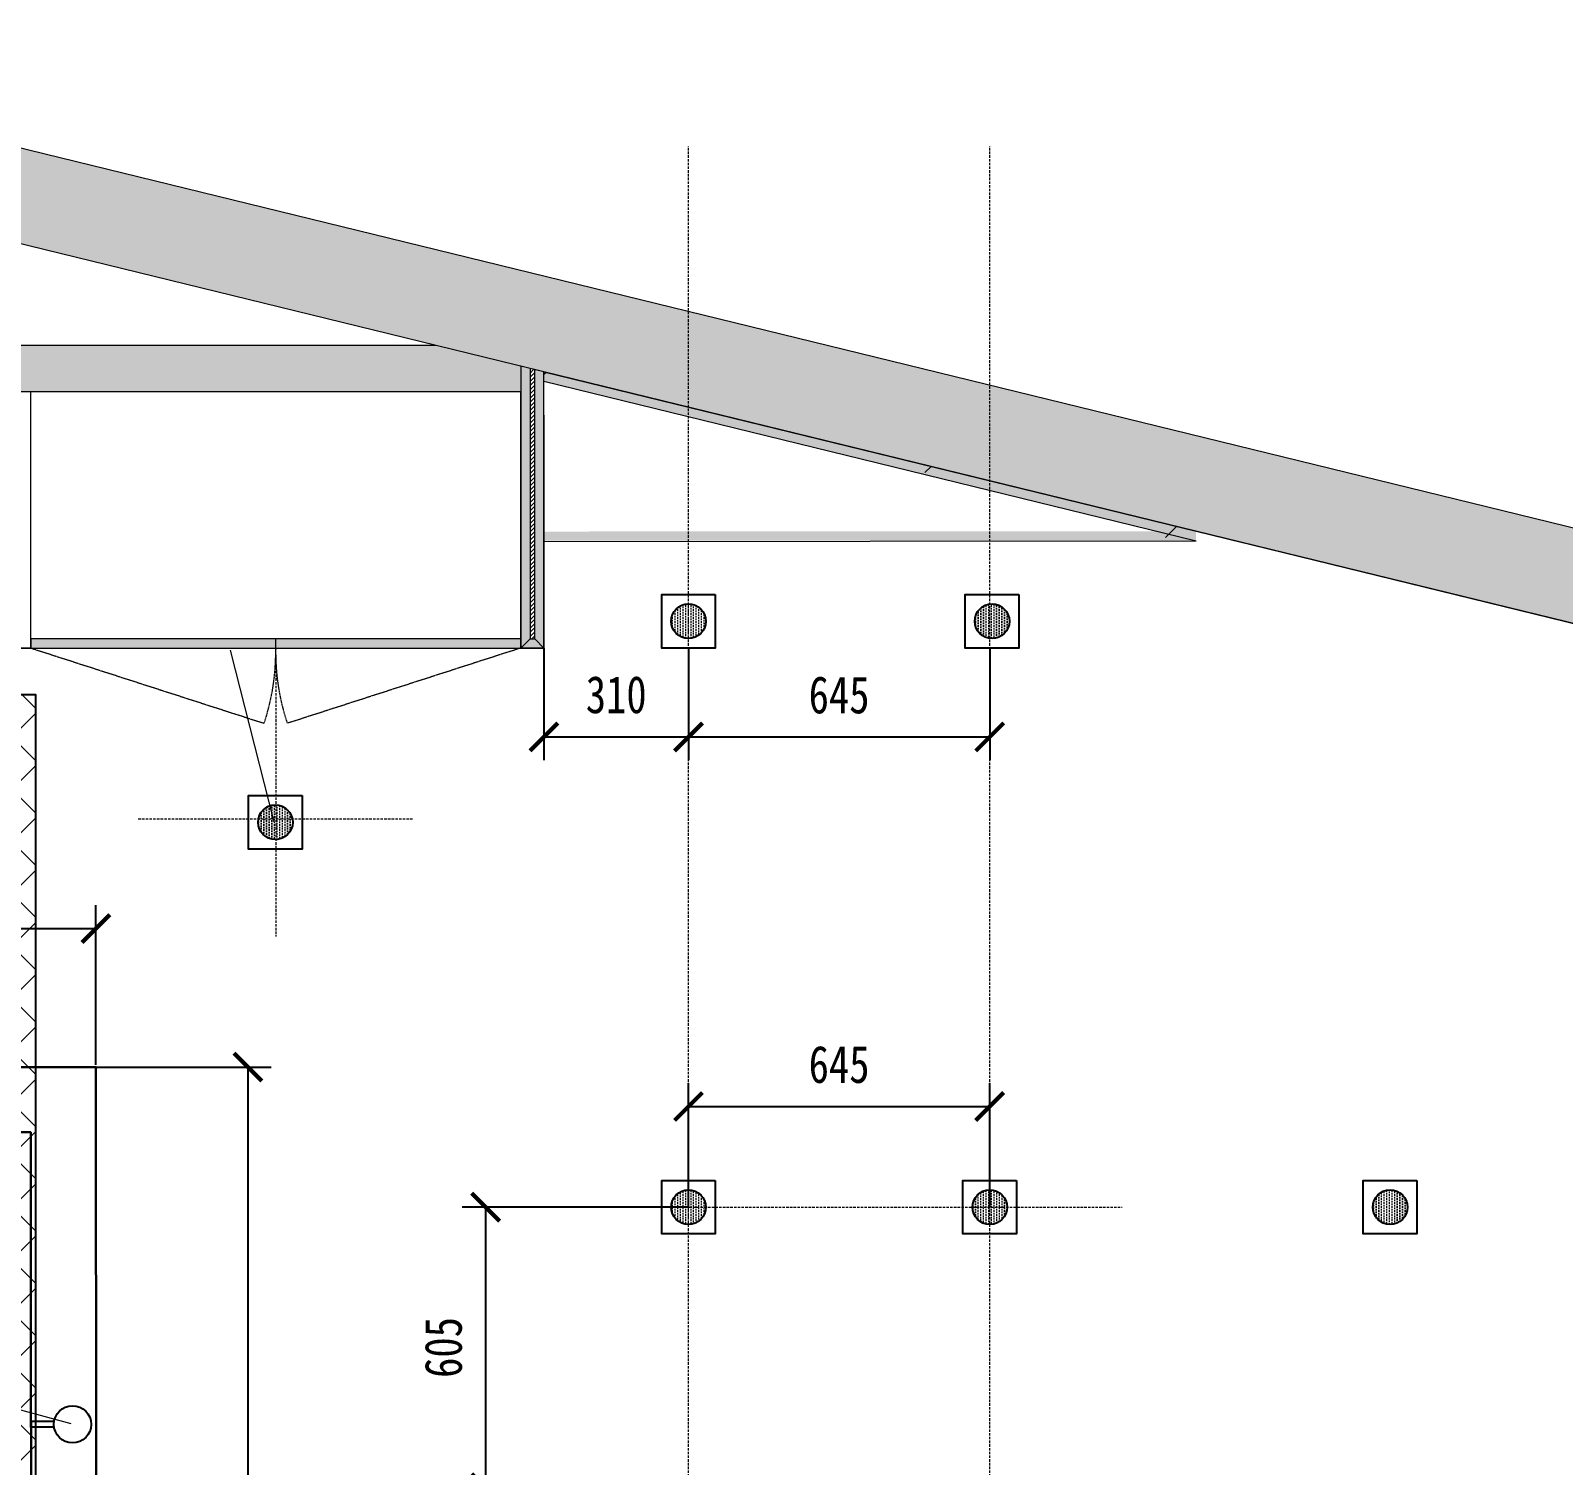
# Model space of a CAD drawing. Header units: millimetres. Extents: x 346472 to 732256, y -34068 to -15883.
# Drawn here: x 539767 to 543058, y -25507 to -22426 of the extents above; entities that cross this region are included whole.
import ezdxf

# ---------------------------------------------------------------- set-up
doc = ezdxf.new("R2010")
doc.units = ezdxf.units.MM
doc.header["$LTSCALE"] = 7
doc.header["$PDMODE"] = 3
doc.linetypes.add('022587.3-C-STRM$0$HIDDEN', pattern=[114.300229, 76.200152, -38.100076])
doc.linetypes.add('DASH', pattern=[0.35, 0.25, -0.1])
doc.layers.get('0').update_dxf_attribs({"lineweight": 0})
for name, color, linetype, lineweight in [('EA7 FLOOR', 253, 'Continuous', 5), ('EA7 furniture', 7, 'Continuous', 5), ('LD_pointing', 30, 'Continuous', 15), ('LIGHT BEAMS', 1, 'Continuous', 20), ('LIGHTING LAY OUT', 1, 'Continuous', 18), ('materials', 1, 'Continuous', 40), ('QUOTE', 251, 'Continuous', 5)]:
    doc.layers.add(name, color=color, linetype=linetype, lineweight=lineweight)
for name, color, linetype in [('LD_light', 253, 'Continuous'), ('WALL', 7, 'Continuous'), ('walls', 7, 'Continuous')]:
    doc.layers.add(name, color=color, linetype=linetype)
doc.styles.add('DIM_FONT', font='', dxfattribs={"width": 0.8})
doc.styles.get('DIM_FONT').set_extended_font_data('SimHei')
doc.dimstyles.new('DIMN100', dxfattribs={"dimtxt": 80, "dimasz": 60, "dimexe": 50, "dimexo": 0, "dimgap": 50, "dimtad": 1, "dimdec": 0, "dimrnd": 5, "dimzin": 0, "dimdsep": 46, "dimtxsty": 'DIM_FONT', "dimblk": 'ARCHTICK', "dimcen": 1, "dimclrd": 256, "dimclre": 256, "dimclrt": 256, "dimadec": 0, "dimazin": 0, "dimtfac": 1, "dimtdec": 0, "dimtix": 1, "dimtmove": 2, "dimatfit": 3, "dimldrblk": '_DIMX', "dimfxl": 250, "dimtolj": 1, "dimtzin": 0, "dimarcsym": 0})

# ---------------------------------------------------------------- blocks, each defined once
blk = doc.blocks.new('VIVO-M_F')
at = {"layer": 'LD_light', "color": 1}
for p, q in [((10141.08, -318.12), (10141.08, -312.06)), ((10141.08, -312.06), (10142.58, -312.06)), ((10142.58, -318.12), (10142.58, -312.06))]:
    blk.add_line(p, q, dxfattribs=at)
blk.add_circle((10141.83, -323.06), 5, dxfattribs=at)
blk = doc.blocks.new('Single Rec_1')
at = {"layer": 'LD_light'}
h = blk.add_hatch(dxfattribs=at)
h.set_pattern_fill('DOTS', color=1, scale=10, style=0)
h.set_pattern_definition([(0, (-51.6286, 0), (0.3125, 0.625), [0, -0.625])])
h.paths.add_polyline_path([(10111.94, -501.53, 1), (10103.73, -501.53, 1)])
at = {"layer": 'LD_light', "color": 1}
blk.add_lwpolyline([(10101.49, -495.18), (10114.19, -495.18), (10114.19, -507.88), (10101.49, -507.88)], close=True, dxfattribs=at)
blk.add_circle((10107.84, -501.53), 4.11, dxfattribs=at)
blk = doc.blocks.new('_ArchTick')
at = {"color": 0, "linetype": 'ByBlock', "const_width": 0.15}
blk.add_lwpolyline([(-0.5, -0.5), (0.5, 0.5)], dxfattribs=at)
blk = doc.blocks.new('*D151')
at = {"layer": 'Defpoints', "color": 0, "lineweight": 5, "transparency": 16777216}
for p in [(539907.2, -24354.3), (539907.2, -24647, -0.2), (533527.3, -24651.8)]:
    blk.add_point(p, dxfattribs=at)
at = {"layer": 'QUOTE', "lineweight": -2, "transparency": 16777216}
for p, q in [((533527.3, -24651.8), (533527.3, -24304.3)), ((539907.2, -24647), (539907.2, -24304.3)), ((533527.3, -24354.3), (539907.2, -24354.3))]:
    blk.add_line(p, q, dxfattribs=at)
at = {"layer": 'QUOTE', "lineweight": -2, "transparency": 16777216, "xscale": 60, "yscale": 60, "zscale": 60, "rotation": 180}
blk.add_blockref('_ArchTick', (533527.3, -24354.3), dxfattribs=at)
at = {"layer": 'QUOTE', "lineweight": -2, "transparency": 16777216, "xscale": 60, "yscale": 60, "zscale": 60}
blk.add_blockref('_ArchTick', (539907.2, -24354.3), dxfattribs=at)
at = {"layer": 'QUOTE', "lineweight": 5, "transparency": 16777216, "insert": (536717.3, -24263.9), "char_height": 80, "attachment_point": 5, "style": 'DIM_FONT'}
blk.add_mtext('\\A1;6380', dxfattribs=at)
blk = doc.blocks.new('_DIMX')
blk.add_line((-150, 0), (150, 0))
at = {"const_width": 50}
blk.add_lwpolyline([(-70, -70), (70, 70)], dxfattribs=at)
blk = doc.blocks.new('*D152')
at = {"layer": 'Defpoints', "color": 0, "lineweight": 5, "transparency": 16777216}
for p in [(539907.1, -24651.8, -0.2), (539909.3, -27331.2, -0.2), (540233.7, -27331.2)]:
    blk.add_point(p, dxfattribs=at)
at = {"layer": 'QUOTE', "lineweight": -2, "transparency": 16777216}
for p, q in [((539907.1, -24651.8), (540283.7, -24651.8)), ((540233.7, -24651.8), (540233.7, -27331.2)), ((539909.3, -27331.2), (540283.7, -27331.2))]:
    blk.add_line(p, q, dxfattribs=at)
at = {"layer": 'QUOTE', "lineweight": -2, "transparency": 16777216, "xscale": 60, "yscale": 60, "zscale": 60}
for p, rotation in [((540233.7, -24651.8), 90), ((540233.7, -27331.2), 270)]:
    blk.add_blockref('_ArchTick', p, dxfattribs=dict(at, rotation=rotation))
at = {"layer": 'QUOTE', "lineweight": 5, "transparency": 16777216, "insert": (540143.3, -25991.5), "char_height": 80, "attachment_point": 5, "rotation": 90, "style": 'DIM_FONT'}
blk.add_mtext('\\A1;2680', dxfattribs=at)
blk = doc.blocks.new('*D129')
at = {"layer": 'Defpoints', "color": 0, "lineweight": 5, "transparency": 16777216}
for p in [(541179.7, -24952.7), (540744.1, -25555.3), (541169.5, -25555.3)]:
    blk.add_point(p, dxfattribs=at)
at = {"layer": 'QUOTE', "lineweight": -2, "transparency": 16777216}
for p, q in [((541179.7, -24952.7), (540694.1, -24952.7)), ((540744.1, -24952.7), (540744.1, -25555.3)), ((541169.5, -25555.3), (540694.1, -25555.3))]:
    blk.add_line(p, q, dxfattribs=at)
at = {"layer": 'QUOTE', "lineweight": -2, "transparency": 16777216, "xscale": 60, "yscale": 60, "zscale": 60}
for p, rotation in [((540744.1, -24952.7), 90), ((540744.1, -25555.3), 270)]:
    blk.add_blockref('_ArchTick', p, dxfattribs=dict(at, rotation=rotation))
at = {"layer": 'QUOTE', "lineweight": 5, "transparency": 16777216, "insert": (540653.7, -25254), "char_height": 80, "attachment_point": 5, "rotation": 90, "style": 'DIM_FONT'}
blk.add_mtext('\\A1;605', dxfattribs=at)
blk = doc.blocks.new('*D130')
at = {"layer": 'Defpoints', "color": 0, "lineweight": 5, "transparency": 16777216}
for p in [(541826.6, -24736.5), (541179.7, -24952.7), (541826.6, -24952.7, -0.1)]:
    blk.add_point(p, dxfattribs=at)
at = {"layer": 'QUOTE', "lineweight": -2, "transparency": 16777216}
for p, q in [((541179.7, -24952.7), (541179.7, -24686.5)), ((541826.6, -24952.7), (541826.6, -24686.5)), ((541179.7, -24736.5), (541826.6, -24736.5))]:
    blk.add_line(p, q, dxfattribs=at)
at = {"layer": 'QUOTE', "lineweight": -2, "transparency": 16777216, "xscale": 60, "yscale": 60, "zscale": 60, "rotation": 180}
blk.add_blockref('_ArchTick', (541179.7, -24736.5), dxfattribs=at)
at = {"layer": 'QUOTE', "lineweight": -2, "transparency": 16777216, "xscale": 60, "yscale": 60, "zscale": 60}
blk.add_blockref('_ArchTick', (541826.6, -24736.5), dxfattribs=at)
at = {"layer": 'QUOTE', "lineweight": 5, "transparency": 16777216, "insert": (541503.1, -24646.5), "char_height": 80, "attachment_point": 5, "style": 'DIM_FONT'}
blk.add_mtext('\\A1;645', dxfattribs=at)
blk = doc.blocks.new('*D131')
at = {"layer": 'Defpoints', "color": 0, "lineweight": 5, "transparency": 16777216}
for p in [(540869.5, -23751.8, 1), (541179.7, -23751.8), (541179.7, -23942.8)]:
    blk.add_point(p, dxfattribs=at)
at = {"layer": 'QUOTE', "lineweight": -2, "transparency": 16777216}
for p, q in [((540869.5, -23751.8), (540869.5, -23992.8)), ((541179.7, -23751.8), (541179.7, -23992.8)), ((540869.5, -23942.8), (541179.7, -23942.8))]:
    blk.add_line(p, q, dxfattribs=at)
at = {"layer": 'QUOTE', "lineweight": -2, "transparency": 16777216, "xscale": 60, "yscale": 60, "zscale": 60, "rotation": 180}
blk.add_blockref('_ArchTick', (540869.5, -23942.8), dxfattribs=at)
at = {"layer": 'QUOTE', "lineweight": -2, "transparency": 16777216, "xscale": 60, "yscale": 60, "zscale": 60}
blk.add_blockref('_ArchTick', (541179.7, -23942.8), dxfattribs=at)
at = {"layer": 'QUOTE', "lineweight": 5, "transparency": 16777216, "insert": (541024.6, -23852.4), "char_height": 80, "attachment_point": 5, "style": 'DIM_FONT'}
blk.add_mtext('\\A1;310', dxfattribs=at)
blk = doc.blocks.new('*D132')
at = {"layer": 'Defpoints', "color": 0, "lineweight": 5, "transparency": 16777216}
for p in [(541179.7, -23751.8), (541826.6, -23751.8), (541826.6, -23942.8)]:
    blk.add_point(p, dxfattribs=at)
at = {"layer": 'QUOTE', "lineweight": -2, "transparency": 16777216}
for p, q in [((541179.7, -23751.8), (541179.7, -23992.8)), ((541826.6, -23751.8), (541826.6, -23992.8)), ((541179.7, -23942.8), (541826.6, -23942.8))]:
    blk.add_line(p, q, dxfattribs=at)
at = {"layer": 'QUOTE', "lineweight": -2, "transparency": 16777216, "xscale": 60, "yscale": 60, "zscale": 60, "rotation": 180}
blk.add_blockref('_ArchTick', (541179.7, -23942.8), dxfattribs=at)
at = {"layer": 'QUOTE', "lineweight": -2, "transparency": 16777216, "xscale": 60, "yscale": 60, "zscale": 60}
blk.add_blockref('_ArchTick', (541826.6, -23942.8), dxfattribs=at)
at = {"layer": 'QUOTE', "lineweight": 5, "transparency": 16777216, "insert": (541503.1, -23852.8), "char_height": 80, "attachment_point": 5, "style": 'DIM_FONT'}
blk.add_mtext('\\A1;645', dxfattribs=at)

msp = doc.modelspace()

# ---------------------------------------------------------------- hatches: boundary and pattern name
at = {"layer": 'EA7 furniture', "lineweight": 5}
h = msp.add_hatch(color=0, dxfattribs=at)
h.dxf.hatch_style = 1
h.paths.add_polyline_path([(540293.4, -23731.8), (539767.3, -23731.8), (539767.3, -23751.8), (540293.4, -23751.8)])
h.paths.add_polyline_path([(540819.5, -23731.8), (540317.3, -23731.8), (540317.3, -23751.8), (540819.5, -23751.8), (540819.5, -23751.8)])
h.paths.add_polyline_path([(540317.3, -23731.8), (540293.4, -23731.8), (540293.4, -23751.8), (540317.3, -23751.8)])
at = {"layer": 'EA7 furniture'}
h = msp.add_hatch(dxfattribs=at)
h.set_pattern_fill('ANSI37', color=252, scale=25)
h.set_pattern_definition([(45, (362423.5, -16927.32), (-56.1266, 56.1266), []), (135, (362423.5, -16927.32), (-56.1266, -56.1266), [])])
h.paths.add_polyline_path([(539777.8, -25907.3), (539777.8, -23851.8), (533679.6, -23851.8), (533679.6, -25907.3)])
edge = h.paths.add_edge_path(flags=16)
edge.add_line((534029.3, -25135.9), (534201.9, -24561.3))
edge.add_arc((534779, -22638), 2008, 253.2993, 286.2708)
edge.add_line((535341.6, -24565.6), (535529.4, -25135.9))
edge.add_arc((534779.4, -22635.4), 2610.6, 253.3025, 286.6975, ccw=False)
edge = h.paths.add_edge_path(flags=0)
edge.add_line((534031.8, -25134.6), (534203.3, -24563.8))
edge.add_arc((534779, -22638), 2010, 253.3563, 286.2157)
edge.add_line((535340.3, -24568), (535526.9, -25134.6))
edge.add_arc((534779.4, -22635.4), 2608.6, 253.3464, 286.6524, ccw=False)
edge = h.paths.add_edge_path(flags=16)
edge.add_line((536294.1, -25101.8), (536226.4, -24757.8))
edge.add_arc((536250.7, -24755.6), 24.4, 94.5444, 185.0891, ccw=False)
edge.add_arc((536778.7, -27817.6), 3131.5, 91.5739, 99.7419, ccw=False)
edge.add_arc((536695.6, -24711.6), 24.4, 7.6583, 96.7715, ccw=False)
edge.add_arc((536743.9, -24711.6), 24.4, 83.2285, 172.3417, ccw=False)
edge.add_arc((536660.8, -27817.6), 3131.5, 80.2581, 88.4261, ccw=False)
edge.add_arc((537188.7, -24755.6), 24.4, -5.0891, 85.4556, ccw=False)
edge.add_line((537213, -24757.8), (537145.4, -25101.8))
edge.add_arc((537120.2, -25099.2), 25.2, 254.685, 354.1406, ccw=False)
edge.add_arc((536710.9, -27293.7), 2207.2, 79.4881, 89.0704)
edge.add_arc((536745.2, -25061.4), 25.5, 183.8767, 273.4294, ccw=False)
edge.add_arc((536694.3, -25061.4), 25.5, 266.5706, 356.1233, ccw=False)
edge.add_arc((536728.6, -27293.7), 2207.2, 90.9296, 100.5119)
edge.add_arc((536319.2, -25099.2), 25.2, 185.8594, 285.315, ccw=False)
edge = h.paths.add_edge_path(flags=16)
edge.add_line((538212.8, -24963.6), (538263.8, -24666.9))
edge.add_arc((538615.8, -22617.8), 2079.1, 260.2519, 271.4018)
edge.add_line((538666.7, -24696.3), (538666.7, -24697.2))
edge.add_arc((538612.9, -22597.5), 2100.4, 271.4668, 279.1522)
edge.add_line((538947, -24671.2), (538994.8, -24967.2))
edge.add_arc((538618.4, -22486.1), 2509.6, 271.1016, 278.6264, ccw=False)
edge.add_line((538666.7, -24995.2), (538666.7, -24996.2))
edge.add_arc((538618.4, -22486.1), 2510.6, 260.7023, 271.1011, ccw=False)
edge = h.paths.add_edge_path(flags=16)
edge.add_line((538213.9, -24962.8), (538264.6, -24668.1))
edge.add_arc((538615.8, -22617.8), 2080.1, 260.2795, 269.1973)
edge.add_line((538586.6, -24697.8), (538586.6, -24696.8))
edge.add_arc((538612.9, -22597.5), 2099.4, 269.284, 279.1795)
edge.add_line((538947.8, -24670), (538996, -24968.1))
edge.add_arc((538618.4, -22486.1), 2510.6, 269.2753, 278.6495, ccw=False)
edge.add_arc((538625, -22487.2), 2509.6, 260.5717, 269.1235, ccw=False)
edge = h.paths.add_edge_path(flags=16)
edge.add_line((538179.8, -25157.5), (538180, -25156.5))
edge.add_arc((538618.8, -22584.1), 2609.6, 260.3196, 279.005)
edge.add_line((539027.2, -25161.5), (539027.4, -25162.5))
edge.add_arc((538618.8, -22584.1), 2610.6, 260.3196, 279.005, ccw=False)
h.paths.add_polyline_path([(536325, -25908.3), (536741.5, -25908.3), (536741.5, -25907.3), (536325, -25907.3)])
at = {"layer": 'WALL', "lineweight": 5}
h = msp.add_hatch(color=0, dxfattribs=at)
h.dxf.hatch_style = 1
h.paths.add_polyline_path([(540839.5, -23731.8), (540819.5, -23751.8), (540819.5, -23146.2), (540839.5, -23151.1)])
h = msp.add_hatch(color=0, dxfattribs=at)
h.dxf.hatch_style = 1
h.paths.add_polyline_path([(540849.5, -23731.8), (540869.5, -23751.8), (540869.5, -23158.4), (540849.5, -23153.5)])
h = msp.add_hatch(color=0, dxfattribs=at)
h.dxf.hatch_style = 1
h.paths.add_polyline_path([(540869.5, -23179), (540869.5, -23158.4), (542269.5, -23501.1), (542269.5, -23521.6)])
h = msp.add_hatch(color=0, dxfattribs=at)
h.dxf.hatch_style = 1
h.paths.add_polyline_path([(540819.5, -23751.8), (540869.5, -23751.8), (540849.5, -23731.8), (540839.5, -23731.8)])
at = {"layer": 'walls', "lineweight": 5}
h = msp.add_hatch(color=0, dxfattribs=at)
h.dxf.hatch_style = 1
h.paths.add_polyline_path([(530986.2, -18524.4), (530708.6, -18626.5), (531390, -20895.5), (531680.8, -27889.8), (531880.6, -27881.2), (531589.9, -20887.2), (536717.3, -22142.1), (536717.3, -21936.2), (531637.4, -20693)])
h.paths.add_polyline_path([(536717.3, -21936.2), (536717.3, -22142.1), (543610.1, -23829.2), (543473, -24389), (543454.4, -24465.4), (543551.5, -24489.1), (543648.6, -24512.9), (543851.9, -23682.4)])
h.paths.add_polyline_path([(543404.9, -25508.5), (543441.8, -25358), (543247.5, -25310.4), (543163.1, -25655.3), (545552.6, -26240.1), (545021.2, -28411.3), (545228.8, -28411.3), (545798.8, -26099.6)])
h.paths.add_polyline_path([(545228.8, -28411.3), (545021.2, -28411.3), (544980.8, -28576.7), (545175.9, -28625.8)])
h.paths.add_polyline_path([(544981.4, -28576.9), (544959.2, -28665), (544935.6, -28761.2), (544934.5, -28765.5), (546338, -29114.1), (546388.6, -28931)])
at = {"layer": 'walls'}
h = msp.add_hatch(dxfattribs=at)
h.set_pattern_fill('AR-CONC', color=256, scale=0.5)
h.paths.add_polyline_path([(540819.5, -23146.2), (540638.3, -23101.8), (536717.3, -23101.8), (536717.3, -23201.8), (540819.5, -23201.8)])
h.paths.add_polyline_path([(536717.3, -23101.8), (533717.3, -23101.8), (533687.3, -23101.8), (533687.3, -23201.8), (536717.3, -23201.8)])
h.paths.add_polyline_path([(533767.3, -21420.1), (533687.3, -21395.7), (533687.3, -22361.8), (533767.3, -22361.8)])
at = {"layer": 'walls', "lineweight": 5}
h = msp.add_hatch(color=0, dxfattribs=at)
h.dxf.hatch_style = 1
h.paths.add_polyline_path([(540869.5, -23521.6), (540869.5, -23501.6), (542269.5, -23501.1), (542269.5, -23521.6)])

# ---------------------------------------------------------------- linework, layer by layer
at = {"layer": 'EA7 FLOOR', "color": 0, "lineweight": 5}
msp.add_line((540819.5, -23751.8, 1), (540819.5, -23201.8, 1), dxfattribs=at)
at = {"layer": 'EA7 furniture', "color": 0, "lineweight": 5}
for p, q in [((540819.5, -23146.2, 1), (540819.5, -23751.8, 1)), ((540869.5, -23158.4, 1), (540819.5, -23146.2, 1)), ((540819.5, -23146.2, 1), (540819.5, -23751.8, 1)), ((540869.5, -23158.4, 1), (540819.5, -23146.2, 1)), ((540869.5, -23751.8, 1), (540869.5, -23158.4, 1)), ((540869.5, -23158.4, -1), (542269.5, -23501.1, -2.1)), ((540869.5, -23751.8, 1), (540869.5, -23158.4, 1)), ((540869.5, -23179, -1), (542269.5, -23521.6, -2.1)), ((539767.3, -23201.8), (539717.3, -23201.8)), ((539767.3, -23751.8), (539767.3, -23201.8)), ((539717.3, -23751.8), (539767.3, -23751.8)), ((540819.5, -23751.8, 1), (540869.5, -23751.8, 1)), ((540819.5, -23751.8, 1), (540869.5, -23751.8, 1))]:
    msp.add_line(p, q, dxfattribs=at)
at = {"layer": 'EA7 furniture', "color": 0, "linetype": 'Continuous', "lineweight": 5}
for p, q in [((540839.5, -23152.2, 1), (540840.4, -23151.3, 1)), ((540839.5, -23161.2, 1), (540847.7, -23153.1, 1)), ((540839.5, -23170.2, 1), (540849.5, -23160.2, 1)), ((540839.5, -23179.1, 1), (540849.5, -23169.1, 1)), ((540839.5, -23188.1, 1), (540849.5, -23178.1, 1)), ((540839.5, -23197.1, 1), (540849.5, -23187.1, 1)), ((540839.5, -23206.1, 1), (540849.5, -23196.1, 1)), ((540839.5, -23215.1, 1), (540849.5, -23205.1, 1)), ((540839.5, -23224, 1), (540849.5, -23214, 1)), ((540839.5, -23233, 1), (540849.5, -23223, 1)), ((540839.5, -23242, 1), (540849.5, -23232, 1)), ((540839.5, -23251, 1), (540849.5, -23241, 1)), ((540839.5, -23260, 1), (540849.5, -23250, 1)), ((540839.5, -23268.9, 1), (540849.5, -23258.9, 1)), ((540839.5, -23277.9, 1), (540849.5, -23267.9, 1)), ((540839.5, -23286.9, 1), (540849.5, -23276.9, 1)), ((540839.5, -23295.9, 1), (540849.5, -23285.9, 1)), ((540839.5, -23304.9, 1), (540849.5, -23294.9, 1)), ((540839.5, -23313.8, 1), (540849.5, -23303.8, 1)), ((540839.5, -23322.8, 1), (540849.5, -23312.8, 1)), ((540839.5, -23331.8, 1), (540849.5, -23321.8, 1)), ((540839.5, -23340.8, 1), (540849.5, -23330.8, 1)), ((540839.5, -23349.8, 1), (540849.5, -23339.8, 1)), ((540839.5, -23358.7, 1), (540849.5, -23348.7, 1)), ((540839.5, -23367.7, 1), (540849.5, -23357.7, 1)), ((540839.5, -23376.7, 1), (540849.5, -23366.7, 1)), ((540839.5, -23385.7, 1), (540849.5, -23375.7, 1)), ((540839.5, -23394.7, 1), (540849.5, -23384.7, 1)), ((540839.5, -23403.6, 1), (540849.5, -23393.6, 1)), ((540839.5, -23412.6, 1), (540849.5, -23402.6, 1)), ((540839.5, -23421.6, 1), (540849.5, -23411.6, 1)), ((540839.5, -23430.6, 1), (540849.5, -23420.6, 1)), ((540839.5, -23439.6, 1), (540849.5, -23429.6, 1)), ((540839.5, -23448.5, 1), (540849.5, -23438.5, 1)), ((540839.5, -23457.5, 1), (540849.5, -23447.5, 1)), ((540839.5, -23466.5, 1), (540849.5, -23456.5, 1)), ((540839.5, -23475.5, 1), (540849.5, -23465.5, 1)), ((540839.5, -23484.5, 1), (540849.5, -23474.5, 1)), ((540839.5, -23493.4, 1), (540849.5, -23483.4, 1)), ((540839.5, -23502.4, 1), (540849.5, -23492.4, 1)), ((540839.5, -23511.4, 1), (540849.5, -23501.4, 1)), ((540839.5, -23520.4, 1), (540849.5, -23510.4, 1)), ((540839.5, -23529.4, 1), (540849.5, -23519.4, 1)), ((540839.5, -23538.3, 1), (540849.5, -23528.3, 1)), ((540839.5, -23547.3, 1), (540849.5, -23537.3, 1)), ((540839.5, -23556.3, 1), (540849.5, -23546.3, 1)), ((540839.5, -23565.3, 1), (540849.5, -23555.3, 1)), ((540839.5, -23574.3, 1), (540849.5, -23564.3, 1)), ((540839.5, -23583.2, 1), (540849.5, -23573.2, 1)), ((540839.5, -23592.2, 1), (540849.5, -23582.2, 1)), ((540839.5, -23601.2, 1), (540849.5, -23591.2, 1)), ((540839.5, -23610.2, 1), (540849.5, -23600.2, 1)), ((540839.5, -23619.2, 1), (540849.5, -23609.2, 1)), ((540839.5, -23628.1, 1), (540849.5, -23618.1, 1)), ((540839.5, -23637.1, 1), (540849.5, -23627.1, 1)), ((540839.5, -23646.1, 1), (540849.5, -23636.1, 1)), ((540839.5, -23655.1, 1), (540849.5, -23645.1, 1)), ((540839.5, -23664.1, 1), (540849.5, -23654.1, 1)), ((540839.5, -23673, 1), (540849.5, -23663, 1)), ((540839.5, -23682, 1), (540849.5, -23672, 1)), ((540839.5, -23691, 1), (540849.5, -23681, 1)), ((540839.5, -23700, 1), (540849.5, -23690, 1)), ((540839.5, -23709, 1), (540849.5, -23699, 1)), ((540839.5, -23717.9, 1), (540849.5, -23707.9, 1)), ((540839.5, -23726.9, 1), (540849.5, -23716.9, 1)), ((540843.6, -23731.8, 1), (540849.5, -23725.9, 1))]:
    msp.add_line(p, q, dxfattribs=at)
at = {"layer": 'LD_pointing', "linetype": 'Continuous'}
for p, q in [((540289.9, -24124.9), (540196.5, -23756.2)), ((539854.4, -25418.1, -0.2), (538478.5, -25046.7))]:
    msp.add_line(p, q, dxfattribs=at)
at = {"layer": 'LIGHT BEAMS', "color": 8, "linetype": '022587.3-C-STRM$0$HIDDEN', "lineweight": 5, "ltscale": 0.01}
for p, q in [((541179.7, -25555.3), (541179.7, -22674)), ((541826.6, -25555.3, -0.1), (541826.6, -22674, -0.1)), ((540293.4, -23768.8), (540293.4, -24371.6)), ((539998.3, -24118.8), (540587.2, -24118.8)), ((540869.5, -24952.7), (542110.8, -24952.7))]:
    msp.add_line(p, q, dxfattribs=at)
at = {"layer": 'LIGHTING LAY OUT', "lineweight": 30, "elevation": -0.2}
msp.add_lwpolyline([(533527.3, -24651.8), (539907.3, -24651.8), (539909.3, -27331.2), (539769.3, -27331.2), (539767.3, -24791.8), (533667.3, -24791.8), (533669.3, -27306), (533529.3, -27306), (533527.3, -24651.8)], dxfattribs=at)
at = {"layer": 'materials', "color": 0, "lineweight": 5}
for p, q in [((539767.3, -23751.8), (539717.3, -23751.8)), ((540869.5, -23751.8, 1), (540819.5, -23751.8, 1)), ((540869.5, -23751.8, 1), (540819.5, -23751.8, 1)), ((540869.5, -23751.8, 1), (540819.5, -23751.8, 1))]:
    msp.add_line(p, q, dxfattribs=at)
at = {"layer": 'WALL', "color": 0, "lineweight": 5}
for p, q in [((531637.4, -20693), (543851.9, -23682.4)), ((531589.9, -20887.2), (543610.1, -23829.2)), ((540819.5, -23146.2, 1), (540819.5, -23751.8, 1)), ((540839.5, -23151.1, 1), (540839.5, -23731.8, 1)), ((540849.5, -23731.8, 1), (540849.5, -23153.5, 1)), ((540869.5, -23751.8, 1), (540869.5, -23158.4, 1)), ((540869.5, -23251.8, 1), (540869.5, -23751.8, 1)), ((540839.5, -23731.8, 1), (540819.5, -23751.8, 1)), ((540819.5, -23751.8, 1), (540869.5, -23751.8, 1)), ((540839.5, -23731.8, 1), (540849.5, -23731.8, 1)), ((540849.5, -23731.8, 1), (540869.5, -23751.8, 1))]:
    msp.add_line(p, q, dxfattribs=at)
at = {"layer": 'walls', "color": 0, "lineweight": 5}
for p, q in [((540638.3, -23101.8, 1), (533667.3, -23101.8)), ((543610.1, -23829.2), (540869.5, -23158.4, -1)), ((540819.5, -23201.8, 1), (533687.3, -23201.8, 0)), ((540869.5, -23523.4, 1), (542269.5, -23521.6, -2.1)), ((542269.5, -23501.1, -2.1), (542369.5, -23525.5, -2.1)), ((540819.5, -23731.8), (539767.3, -23731.8)), ((539767.3, -23731.8), (539767.3, -23751.8)), ((539767.3, -23751.8), (540819.5, -23751.8)), ((540293.4, -23751.8), (540293.4, -23731.8)), ((540819.5, -23751.8), (540819.5, -23731.8))]:
    msp.add_line(p, q, dxfattribs=at)
at = {"layer": 'walls', "color": 0, "linetype": 'Continuous', "lineweight": 5}
for p, q in [((540869.5, -23163.8), (540873.9, -23159.5)), ((541687.4, -23375.1), (541700.7, -23361.8)), ((542203.7, -23514.3), (542227.3, -23490.7))]:
    msp.add_line(p, q, dxfattribs=at)
at = {"layer": 'walls', "color": 0, "linetype": 'DASH', "lineweight": 5}
for p, q in [((539767.3, -23751.8), (540268.5, -23913.5)), ((540819.5, -23751.8), (540318.3, -23913.5))]:
    msp.add_line(p, q, dxfattribs=at)
at = {"layer": 'walls', "color": 251, "true_color": 0x636466, "elevation": 1}
msp.add_lwpolyline([(533679.6, -23851.8), (539777.8, -23851.8), (539777.8, -25907.3), (533679.6, -25907.3)], close=True, dxfattribs=at)
at = {"layer": 'walls', "color": 0, "linetype": 'DASH', "lineweight": 5}
for centre, start, end in [((539811.5, -23760.3), 341.4614, 1.0081), ((540775.3, -23760.3), 178.9919, 198.5386)]:
    msp.add_arc(centre, 482, start, end, dxfattribs=at)

# ---------------------------------------------------------------- block references
at = {"layer": 'LIGHTING LAY OUT'}
for name, p, xscale, yscale, zscale, rotation in [('Single Rec_1', (545721.1, 67833.3), 9.055118110259047, 9.055118110259047, 9.055118110259047, 270), ('Single Rec_1', (546372.9, 67833.3), 9.055118110259047, 9.055118110259047, 9.055118110259047, 270), ('Single Rec_1', (544834.1, 67401.6), 9.055118110259047, 9.055118110259047, 9.055118110259047, 270), ('Single Rec_1', (545721.1, 66575), 9.055118110259047, 9.055118110259047, 9.055118110259047, 270), ('Single Rec_1', (546368, 66575, -0.1), 9.055118110259047, 9.055118110259047, 9.055118110259047, 270), ('Single Rec_1', (547227.6, 66575, -0.1), 9.055118110259047, 9.055118110259047, 9.055118110259047, 270), ('VIVO-M_F', (537272.6, -106553.8, -0.2), 8, 8, 8, 89.99992534373229)]:
    msp.add_blockref(name, p, dxfattribs=dict(at, xscale=xscale, yscale=yscale, zscale=zscale, rotation=rotation))

# ---------------------------------------------------------------- dimensions: what is measured, and where the dimension line sits
at = {"layer": 'QUOTE', "lineweight": 5}
for base, p1, p2, picture, middle in [((541179.7, -23942.8), (540869.5, -23751.8, 1), (541179.7, -23751.8), '*D131', (541024.6, -23852.4)), ((541826.6, -23942.8), (541179.7, -23751.8), (541826.6, -23751.8), '*D132', (541503.1, -23852.8)), ((539907.2, -24354.3), (533527.3, -24651.8), (539907.2, -24647, -0.2), '*D151', (536717.3, -24263.9)), ((541826.6, -24736.5), (541179.7, -24952.7), (541826.6, -24952.7, -0.1), '*D130', (541503.1, -24646.5))]:
    dim = msp.add_linear_dim(base=base, p1=p1, p2=p2, dimstyle='DIMN100', dxfattribs=at)
    dim.commit()
    dim.dimension.update_dxf_attribs({"geometry": picture, "text_midpoint": middle})
for base, p1, p2, picture, middle in [((540233.7, -27331.2), (539907.1, -24651.8, -0.2), (539909.3, -27331.2, -0.2), '*D152', (540143.3, -25991.5)), ((540744.1, -25555.3), (541179.7, -24952.7), (541169.5, -25555.3), '*D129', (540653.7, -25254))]:
    dim = msp.add_linear_dim(base=base, p1=p1, p2=p2, angle=90, dimstyle='DIMN100', dxfattribs=at)
    dim.commit()
    dim.dimension.update_dxf_attribs({"geometry": picture, "text_midpoint": middle})

doc.saveas('drawing.dxf')
